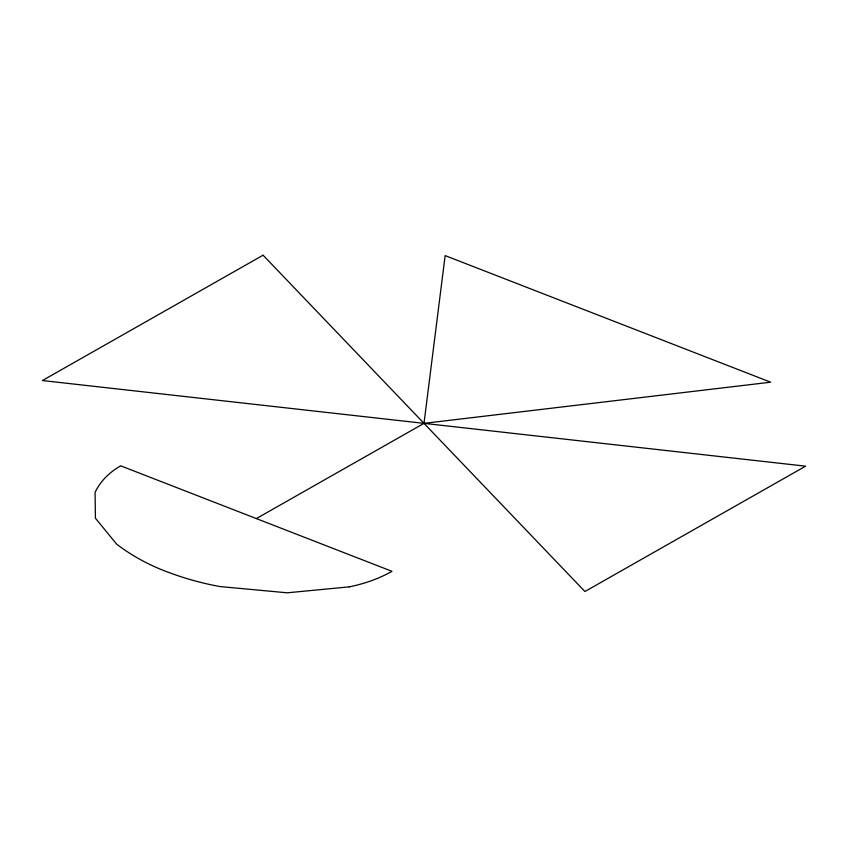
<?xml version="1.0" encoding="UTF-8"?>
<svg xmlns="http://www.w3.org/2000/svg" width="848" height="848" viewBox="0 0 848 848"><rect width="100%" height="100%" fill="white"/><g stroke="black" fill="none" stroke-linecap="round" stroke-linejoin="round"><path stroke-width="1.27" d="M424 423.353L445.147 255.608L770.652 382.194L424 423.353L256.34 518.584M263.081 255.195L42.4 380.54L805.6 466.167L584.919 591.512L263.081 255.195M349.312 586.858L287.228 592.805L220.077 586.572A204.071 132.256 24.3 0 1 164.395 570.799A130.295 84.45 24.3 0 1 116.642 544.162L95.421 518.213L95.071 492.306A130.295 84.45 24.3 0 1 120.713 465.838L391.977 571.319A204.071 132.256 24.3 0 1 349.312 586.858"/></g></svg>
